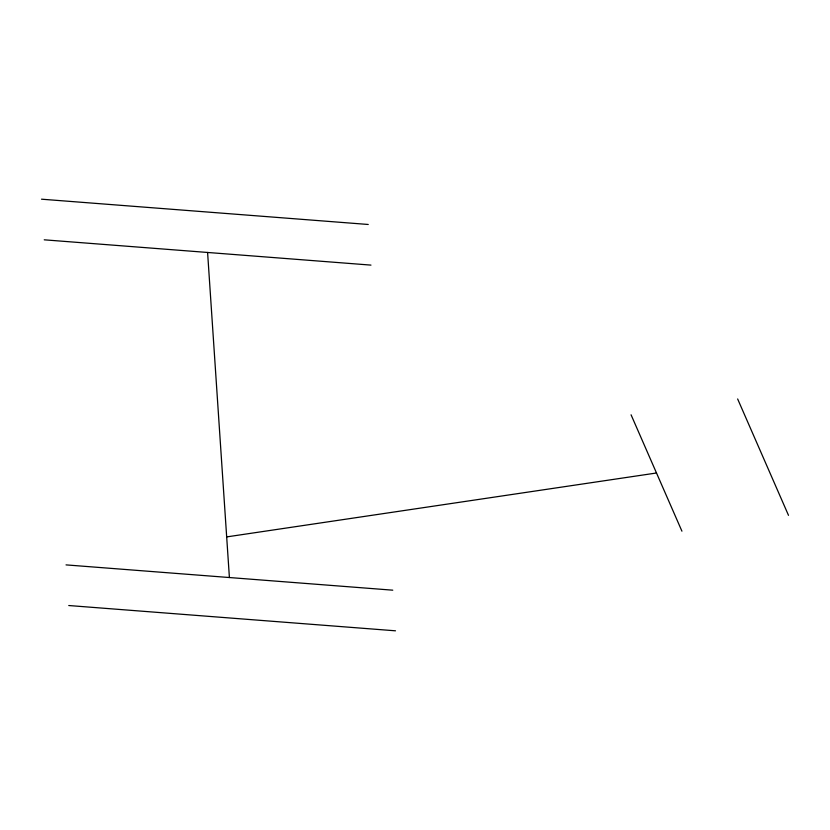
<?xml version="1.0" encoding="UTF-8"?>
<svg xmlns="http://www.w3.org/2000/svg" width="830" height="830" viewBox="0 0 830 830"><rect width="100%" height="100%" fill="white"/><g stroke="black" fill="none" stroke-linecap="round" stroke-linejoin="round"><path stroke-width="1.25" d="M226.673 536.906L656.499 472.996M41.5 199.19L368.24 224.474M44.229 239.818L370.969 265.112M66.027 564.888L392.777 590.182M68.755 605.527L395.495 630.81M737.642 398.96L788.5 515.337M631.07 414.803L681.928 531.179M207.593 252.465L229.402 577.535"/></g></svg>
